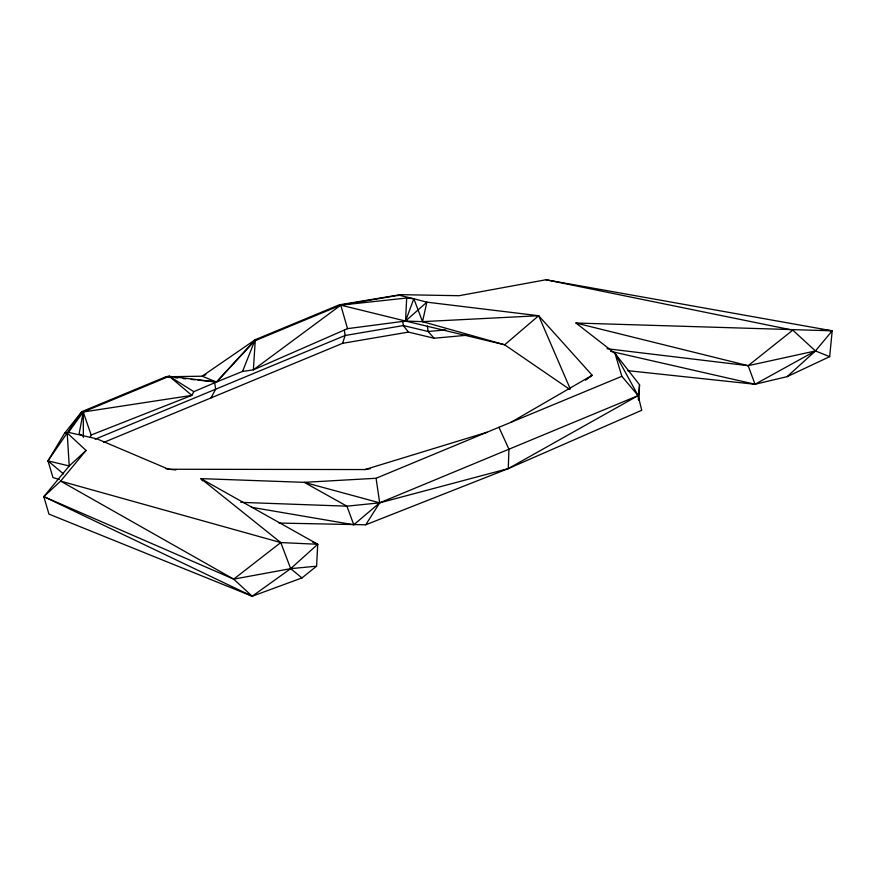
<?xml version="1.0" encoding="UTF-8"?>
<svg xmlns="http://www.w3.org/2000/svg" width="876" height="876" viewBox="0 0 876 876"><rect width="100%" height="100%" fill="white"/><g stroke="black" fill="none" stroke-linecap="round" stroke-linejoin="round"><path stroke-width="1.31" d="M279.017 523.071L365.73 524.79L508.266 468.605L508.934 449.224L498.948 427.291L376.067 478.274L304.235 482.347L200.9 478.625L202.498 480.804M627.49 370.636L755.035 384.268L787.108 376.658L829.682 356.652L832.2 330.821L545.967 279.762L459.068 295.705L400.496 294.665L339.308 304.815L255.321 339.658L253.372 369.847L242.532 371.446L216.514 382.013L193.826 391.66L191.833 395.372L91.148 435.011L90.195 437.463M316.597 566.17L317.725 544.27L200.9 478.625L280.769 542.572L290.69 568.655L301.946 577.941L316.597 566.17L290.69 568.655L233.684 579.135L43.8 496.626L69.226 465.966L86.067 450.45L67.189 432.941L64.539 433.302L47.983 460.875L52.987 477.584L59.404 479.511M569.652 389.36L504.664 344.794L405.533 321.054L406.694 298.015L413.833 298.749L426.864 302.165L538.652 315.721L592.198 375.278L589.975 376.866M638.757 400.222L639.546 384.761L615.018 353.411L575.948 323.025L832.2 330.821L815.436 350.947L787.108 376.658M638.232 399.292L639.546 384.761M197.856 380.085L216.514 382.013L254.719 340.852L340.775 305.144L405.533 321.054L422.528 321.645L426.864 302.165L405.533 321.054L347.52 328.642L253.372 369.847L340.775 305.144L399.051 295.212L413.833 298.749L422.528 321.645L504.664 344.794L538.652 315.721L570.243 388.889M103.642 442.457L342.593 343.315L345.1 335.497L344.323 330.11M405.533 321.054L413.833 298.749M242.532 371.446L254.719 340.852M211.05 397.89L215.627 389.218L214.664 382.473M365.73 524.79L379.691 502.835L638.133 395.613L615.018 353.411L621.829 376.308L638.133 395.613L641.736 410.275L508.266 468.605L379.691 502.835L346.907 506.175L240.812 502.353M63.609 474.025L47.983 460.875L81.84 411.643L165.871 376.768L169.287 376.297L216.514 382.013L255.321 339.658L256.723 340.008M64.539 433.302L81.84 411.643M86.067 450.45L60.641 481.11L43.8 496.626L48.957 514.113L252.2 596.238L301.946 577.941M312.721 542.135L317.725 544.27L290.69 568.655L252.2 596.238L43.8 496.626M251.379 507.27L353.795 524.757L379.691 502.835L376.067 478.274M606.98 348.725L748.159 365.686L792.791 330.142L815.436 350.947L829.682 356.652M280.769 542.572L60.641 481.11L233.684 579.135L280.769 542.572L317.725 544.27M585.529 380.042L587.752 378.454M585.77 379.735L592.198 375.278L510.96 422.309M255.321 339.658L202.126 376.209L165.871 376.768L169.287 376.297L193.826 391.66M508.266 468.605L638.133 395.613M610.572 351.309L755.035 384.268L815.436 350.947L748.159 365.686L575.948 323.025M167.338 377.096L83.242 411.994L68.481 432.361L97.192 438.942L168.597 469.251L364.974 469.558L370.318 468.671M205.915 374.643L202.126 376.209L216.514 382.013M95.09 439.226L345.1 335.497L403.365 325.565L428.145 331.5L445.753 329.891M498.948 427.291L621.829 376.308M397.967 295.672L400.496 294.665M364.974 469.558L486.946 432.273M342.593 343.315L408.413 332.092L434.08 338.235L467.926 335.147M406.694 298.015L340.775 305.144L347.52 328.642M422.528 321.645L538.652 315.721M169.09 469.251L175.879 469.941M165.871 376.768L169.867 377.184M175.2 377.731L177.872 378.016M183.194 378.563L185.865 378.837M191.198 379.396L195.195 379.801M821.327 329.551L824.042 329.869M826.769 330.186L832.2 330.821M165.827 468.682L168.466 469.207M545.967 279.762L792.791 330.142M47.983 460.875L69.226 465.966L67.189 432.941M379.691 502.835L304.235 482.347L346.907 506.175L353.795 524.757M83.275 435.898L79.114 433.927L83.242 411.994L191.833 395.372L169.287 376.297M233.684 579.135L252.2 596.238M434.08 338.235L428.145 331.5L427.378 326.102M408.413 332.092L403.365 325.565L402.785 321.514M748.159 365.686L755.035 384.268M91.148 435.011L83.242 411.994L83.384 437.332"/></g></svg>
